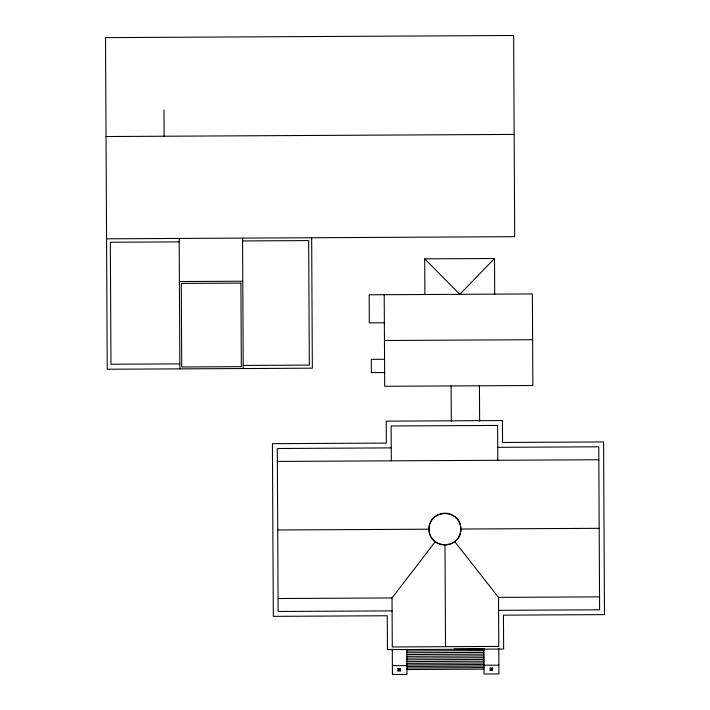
<?xml version="1.0" encoding="UTF-8"?>
<svg xmlns="http://www.w3.org/2000/svg" width="710" height="710" viewBox="0 0 710 710"><rect width="100%" height="100%" fill="white"/><g stroke="black" fill="none" stroke-linecap="round" stroke-linejoin="round"><path stroke-width="1.06" d="M428.991 529.198C428.671 508.52 460.941 508.351 460.843 529.03C461.163 549.709 428.884 549.877 428.991 529.198L277.716 529.979M454.666 541.535L498.518 597.385L498.775 646.402L392.275 646.961L392.026 597.944L435.292 541.632M494.515 258.493L459.796 294.322L424.713 258.857L494.515 258.493L494.701 294.135M398.017 670.941L399.357 669.92L400.378 670.923L398.017 670.941L397.999 668.58L400.36 668.572L400.378 670.923M397.999 668.58L399.02 669.592L400.36 668.572M490.211 670.462L491.551 669.441L492.571 670.444L492.562 668.083L490.202 668.101L490.211 670.462L492.571 670.444M491.551 669.441L492.562 668.083M106.03 136.533L514.155 134.412M106.562 238.817L514.688 236.687L513.641 35.5L105.515 37.63L107.245 369.253L312.347 368.179L311.663 237.752M242.58 240.93L308.673 240.583L309.32 365.1L243.228 365.446M179.195 241.888L110.343 242.243L110.973 364.23L179.825 363.875M179.399 281.542L242.784 281.213M384.358 322.793L369.315 322.873L369.173 294.792L532.385 293.94L532.855 385.512L384.687 386.284L384.216 294.712M384.456 340.498L532.624 339.726M384.554 359.269L371.286 359.34L371.357 372.599L384.616 372.528M391.237 447.895L277.291 448.489L278.134 611.479L392.089 610.884M497.737 447.335L598.761 446.812L599.613 609.801L498.589 610.334M277.353 461.429L598.832 459.752M460.843 529.03L599.187 528.311M278.071 598.539L392.026 597.944M498.518 597.385L599.542 596.861M454.178 648.967L483.9 648.816M406.865 650.99L483.909 650.591M406.874 652.756L483.918 652.357M406.883 654.531L483.927 654.132M406.892 656.306L483.936 655.898M406.901 658.072L483.945 657.673M406.91 659.838L483.954 659.439M406.919 661.605L483.963 661.205M406.928 663.371L483.971 662.971M406.936 664.915L483.98 664.516M392.373 665.696L406.936 665.625M483.98 665.226L498.873 665.146M406.945 666.459L483.989 666.051M406.954 667.995L483.998 667.595M406.963 669.539L483.998 669.139M490.202 668.101L491.551 669.104M497.808 460.284L497.621 425.423L391.13 425.973L391.308 460.834M498.784 648.487L498.917 673.941L484.025 674.021L483.892 648.7M479.445 385.787L479.632 421.101M451.116 385.938L451.294 421.243M444.992 545.04L445.525 646.677M424.713 258.857L424.899 294.499M406.857 649.109L406.99 674.42L392.417 674.5L392.293 649.047M242.563 238.107L243.246 368.543M179.177 238.436L179.852 368.872M163.974 109.917L164.108 136.231M240.912 283.104L181.29 283.414L181.724 366.981L241.347 366.671L240.912 283.104M502.44 420.551L386.258 421.154L386.373 443.075L272.418 443.67L273.314 616.351L387.269 615.756L387.447 649.641L503.63 649.038L503.452 615.153L604.485 614.62L603.58 441.939L502.556 442.472L502.44 420.551M433.712 540.434A15.931 15.931 0 0 0 460.32 533.157A15.931 15.931 0 0 0 440.715 513.747A15.931 15.931 0 0 0 433.712 540.434"/></g></svg>
